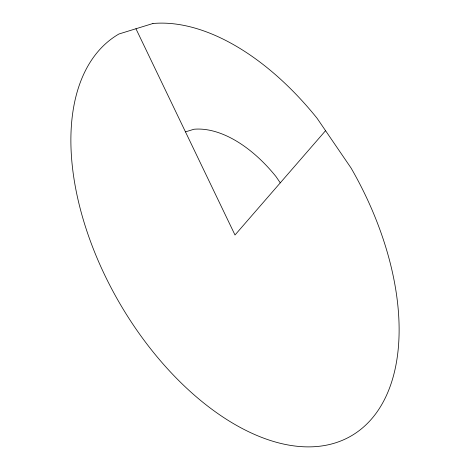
<?xml version="1.0" encoding="UTF-8"?>
<svg xmlns="http://www.w3.org/2000/svg" width="470" height="470" viewBox="0 0 470 470"><rect width="100%" height="100%" fill="white"/><g stroke="black" fill="none" stroke-linecap="round" stroke-linejoin="round"><path stroke-width="0.7" d="M325.557 130.689L235 235L135.942 28.746M185.474 131.87L193.969 129.25A116.049 67.004 60 0 1 276.031 176.626L280.279 182.848M152.938 23.5L118.951 33.993A232.104 134.003 60 0 0 118.951 302.004A232.104 134.003 60 0 0 351.049 436.007A232.104 134.003 60 0 0 351.049 167.996L317.062 118.252A232.104 134.003 60 0 0 152.938 23.5"/></g></svg>
